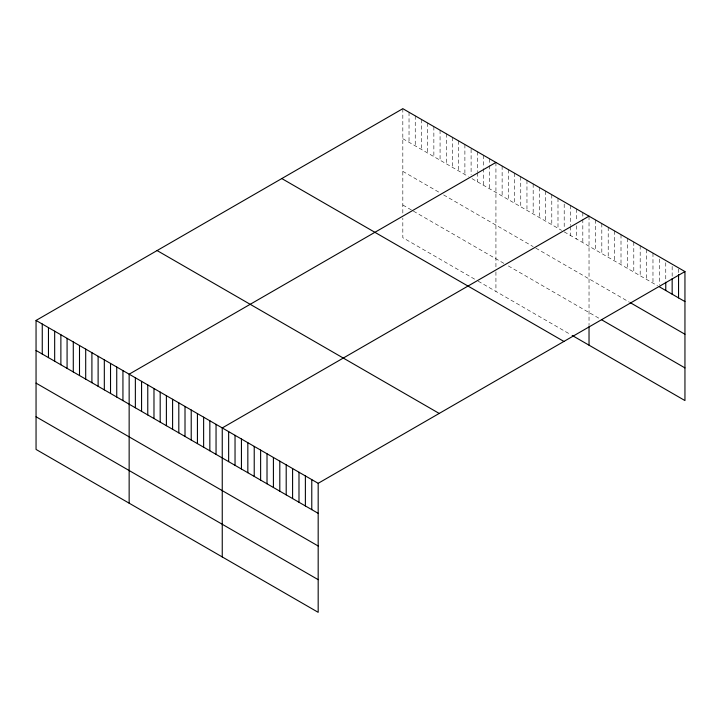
<?xml version="1.0" encoding="UTF-8"?>
<svg xmlns="http://www.w3.org/2000/svg" width="721" height="721" viewBox="0 0 721 721"><rect width="100%" height="100%" fill="white"/><g stroke="black" fill="none" stroke-linecap="round" stroke-linejoin="round"><path stroke-width="0.54" stroke-dasharray="3.6 2.7" d="M402.823 108.682L402.823 214.813M402.823 138.693L468.443 176.582M471.985 178.628L561.542 230.332M564.201 231.865L657.543 285.759M402.823 171.364L440.071 192.858M443.613 194.913L533.17 246.618M535.829 248.15L629.226 302.072M402.823 205.016L412.583 210.649M413.466 211.163L503.907 263.372M508.341 265.932L599.989 318.853M474.643 279.144L402.823 237.687L402.823 218.084M478.194 281.199L570.41 334.436M678.551 268.978L678.551 273.43M672.161 266.4L672.161 277.522M665.762 262.705L665.762 281.605M659.373 259.019L659.373 284.588M652.974 253.098L652.974 283.119M646.584 249.412L646.584 279.424M640.185 245.717L640.185 275.737M633.795 242.022L633.795 272.042M627.396 238.336L627.396 268.347M621.006 234.64L621.006 264.661M614.607 230.945L614.607 260.966M608.209 227.259L608.209 257.271M601.819 223.564L601.819 253.585M595.42 219.869L595.42 249.89M589.03 216.183L589.03 325.586M582.82 212.596L582.82 218.157M582.82 219.265L582.82 242.617M576.611 209.018L576.611 221.248M576.611 225.691L576.611 239.03M570.41 205.431L570.41 225.439M570.41 226.556L570.41 235.452M564.201 204.07L564.201 228.53M557.991 198.266L557.991 228.278M551.79 194.679L551.79 224.7M545.581 191.101L545.581 221.113M539.371 187.514L539.371 217.535M533.17 183.927L533.17 213.948M526.961 180.349L526.961 210.361M520.751 176.762L520.751 206.783M514.551 173.175L514.551 203.196M508.341 169.597L508.341 199.618M502.131 166.01L502.131 196.031M495.931 162.432L495.931 268.572M495.931 271.835L495.931 291.437M489.721 158.845L489.721 164.406M489.721 165.515L489.721 188.866M483.512 155.258L483.512 167.488M483.512 168.606L483.512 185.279M477.311 151.68L477.311 171.688M477.311 172.806L477.311 181.701M471.101 149.211L471.101 174.779M464.892 144.515L464.892 174.527M458.691 140.928L458.691 170.949M452.482 137.341L452.482 167.362M446.272 133.764L446.272 163.784M440.071 130.177L440.071 160.197M433.862 126.599L433.862 156.61M427.652 123.012L427.652 153.032M421.452 119.425L421.452 149.445M415.242 115.847L415.242 145.867M409.032 112.26L409.032 142.28"/><path stroke-width="1.08" d="M36.05 320.439L318.177 483.313L318.177 612.318L36.05 449.435L36.05 320.439L402.823 108.682L684.95 271.565L684.95 400.561L572.186 335.454M495.931 162.432L129.149 374.19L129.149 503.195M589.03 216.183L222.248 427.941L222.248 556.945M318.177 483.313L684.95 271.565M659.373 286.814L684.95 301.576M630.136 302.595L684.95 334.247M601.819 319.908L684.95 367.899M281.794 178.556L563.912 341.439M157.088 250.557L439.206 413.439M36.05 350.451L318.177 513.334M36.05 383.121L318.177 546.004M36.05 416.774L318.177 579.657M678.551 274.539L678.551 297.89M672.161 278.63L672.161 294.195M665.762 282.722L665.762 290.5M589.03 326.676L589.03 345.188M311.778 479.627L311.778 509.648M305.38 475.932L305.38 505.953M298.99 472.237L298.99 502.258M292.591 468.551L292.591 498.572M286.201 464.856L286.201 494.876M279.802 461.17L279.802 491.181M273.412 457.475L273.412 487.495M267.013 453.779L267.013 483.8M260.623 450.093L260.623 480.105M254.225 446.398L254.225 476.419M247.835 442.703L247.835 472.724M241.436 439.017L241.436 469.029M235.037 435.322L235.037 465.342M228.647 431.627L228.647 461.647M216.048 424.354L216.048 454.374M209.838 420.767L209.838 450.787M203.628 417.189L203.628 447.209M197.428 413.602L197.428 443.622M191.218 410.024L191.218 440.035M185.009 406.437L185.009 436.457M178.808 402.85L178.808 432.87M172.598 399.272L172.598 429.292M166.389 395.685L166.389 425.705M160.188 392.107L160.188 422.118M153.979 388.52L153.979 418.54M147.769 384.933L147.769 414.954M141.568 381.355L141.568 411.376M135.359 377.768L135.359 407.789M122.94 370.603L122.94 400.624M116.739 367.016L116.739 397.037M110.529 363.438L110.529 393.459M104.32 359.851L104.32 389.872M98.119 356.273L98.119 386.285M91.909 352.686L91.909 382.707M85.7 349.099L85.7 379.12M79.499 345.521L79.499 375.542M73.29 341.934L73.29 371.955M67.08 338.356L67.08 368.368M60.879 334.769L60.879 364.79M54.67 331.182L54.67 361.203M48.46 327.604L48.46 357.616M42.26 324.017L42.26 354.038"/></g></svg>
